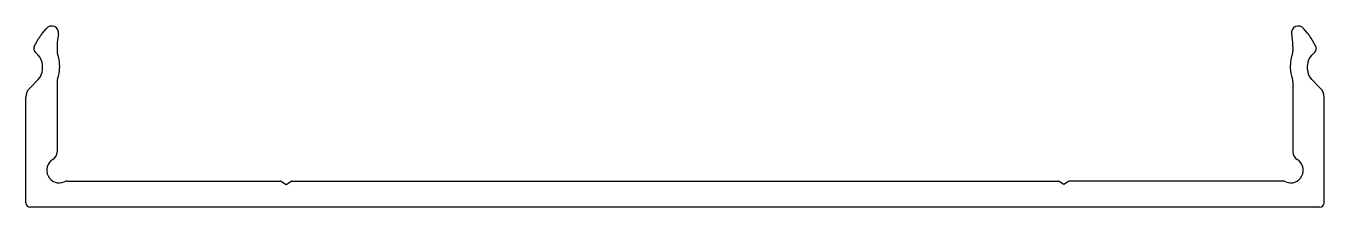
# Model space of a CAD drawing. Extents: x 808.8 to 883.9, y 559.9 to 570.4.
import ezdxf

# ---------------------------------------------------------------- set-up
doc = ezdxf.new("R2010")
doc.units = 0
doc.layers.get('0').update_dxf_attribs({"linetype": 'CONTINUOUS'})

msp = doc.modelspace()

# ---------------------------------------------------------------- linework, layer by layer
for p, q in [((809.734, 569.947), (809.963, 570.22)), ((882.927, 569.947), (882.698, 570.22)), ((809.272, 569.206), (809.534, 569.661)), ((810.664, 569.893), (810.626, 569.677)), ((881.997, 569.893), (882.035, 569.677)), ((883.389, 569.206), (883.127, 569.661)), ((809.496, 568.667), (809.319, 568.844)), ((810.58, 569.156), (810.58, 568.919)), ((882.08, 569.156), (882.08, 568.919)), ((883.165, 568.667), (883.342, 568.844)), ((809.73, 567.833), (809.73, 568.102)), ((810.73, 568.102), (810.73, 567.943)), ((881.93, 568.102), (881.93, 567.943)), ((882.93, 567.833), (882.93, 568.102)), ((808.999, 566.77), (809.496, 567.268)), ((810.58, 567.126), (810.58, 563.063)), ((882.08, 567.126), (882.08, 563.063)), ((883.662, 566.77), (883.165, 567.268)), ((808.78, 560.131), (808.78, 566.243)), ((883.88, 560.131), (883.88, 566.243)), ((811.193, 561.381), (823.493, 561.381)), ((823.562, 561.36), (823.83, 561.181)), ((823.83, 561.181), (824.099, 561.36)), ((824.168, 561.381), (868.493, 561.381)), ((868.83, 561.181), (868.562, 561.36)), ((869.099, 561.36), (868.83, 561.181)), ((881.468, 561.381), (869.168, 561.381)), ((883.63, 559.881), (809.03, 559.881))]:
    msp.add_line(p, q)
for centre, radius, start, end in [((810.27, 569.962), 0.4, 349.99999, 140), ((882.391, 569.962), 0.4, 40, 190.00001), ((811.266, 568.661), 2, 140.00015, 149.9996), ((813.58, 569.156), 3, 169.99999, 180), ((879.08, 569.156), 3, 0, 10.00001), ((881.395, 568.661), 2, 30.0004, 39.99985), ((809.531, 569.056), 0.3, 150.00006, 225), ((808.93, 568.102), 0.8, 0.00001, 45), ((811.08, 568.919), 0.5, 180.0004, 200.80554), ((808.93, 568.102), 1.8, 0.00073, 20.80675), ((883.731, 568.102), 1.8, 159.19325, 179.99927), ((881.58, 568.919), 0.5, 339.19446, 359.9996), ((883.73, 568.102), 0.8, 135, 179.99999), ((883.13, 569.056), 0.3, 315, 30), ((808.93, 567.833), 0.8, 315, 0.00001), ((808.93, 567.943), 1.8, 339.19342, 359.9999), ((883.73, 567.943), 1.8, 180.0001, 200.80658), ((883.73, 567.833), 0.8, 179.99999, 225), ((811.08, 567.126), 0.5, 159.19305, 180), ((881.58, 567.126), 0.5, 360, 20.80695), ((809.525, 566.243), 0.745, 134.99932, 180.00016), ((883.135, 566.243), 0.745, 359.99984, 45.00068), ((810.708, 562.009), 0.727, 120.73586, 293.29016), ((810.08, 563.063), 0.5, 300.73555, 0.00005), ((881.953, 562.009), 0.727, 246.70984, 59.26414), ((882.58, 563.063), 0.5, 179.99995, 239.26445), ((811.193, 560.881), 0.5, 90, 113.2901), ((823.493, 561.256), 0.125, 56.31021, 90), ((824.168, 561.256), 0.125, 90, 123.69013), ((868.493, 561.256), 0.125, 56.30987, 90), ((869.168, 561.256), 0.125, 90, 123.68979), ((881.468, 560.881), 0.5, 66.7099, 90), ((809.031, 560.132), 0.25, 180.02372, 269.97628), ((883.63, 560.132), 0.25, 270.02372, 359.97628)]:
    msp.add_arc(centre, radius, start, end)

doc.saveas('drawing.dxf')
